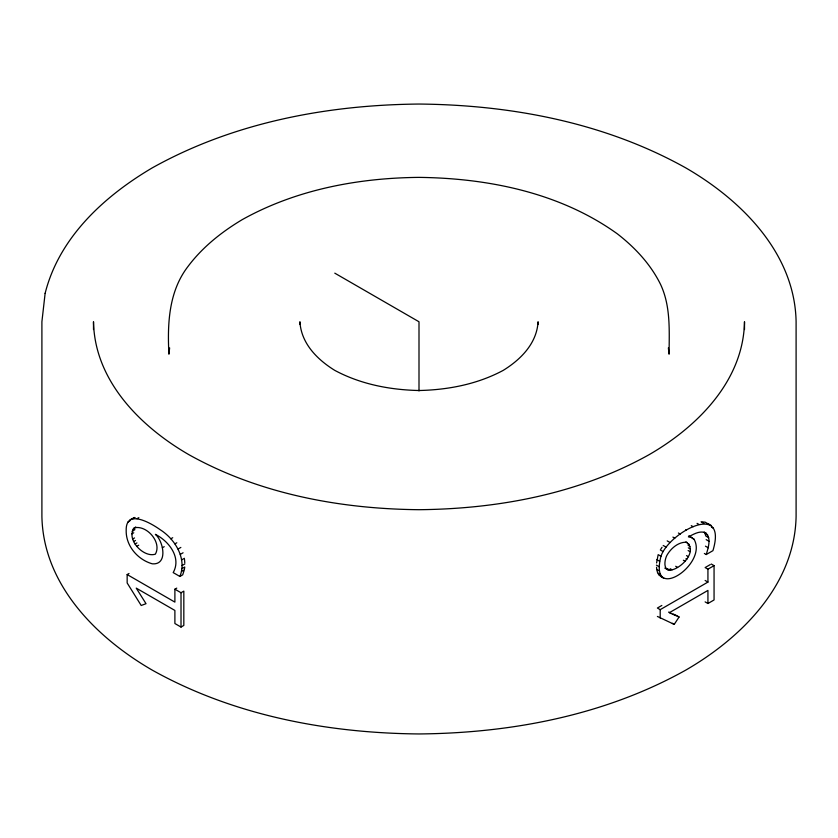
<?xml version="1.0" encoding="UTF-8"?>
<svg xmlns="http://www.w3.org/2000/svg" width="838" height="838" viewBox="0 0 838 838"><rect width="100%" height="100%" fill="white"/><g stroke="black" fill="none" stroke-linecap="round" stroke-linejoin="round"><path stroke-width="1.26" d="M179.898 576.471C187.115 558.642 175.132 539.138 160.089 529.647C150.861 523.048 125.648 508.404 126.182 530.538C125.878 545.967 137.778 559.711 152.254 563.806C168.239 565.262 163.546 541.201 155.365 534.351C168.742 541.065 181.699 557.459 173.194 572.595L179.898 576.471L182.705 574.847L184.004 570.835M686.856 542.27C678.518 541.631 670.777 548.429 666.859 555.405C664.639 559.774 662.889 569.788 669.897 570.175C680.592 569.62 698.944 550.66 685.872 541.945M656.594 562.947L658.165 554.641L660.973 556.254C648.465 604.418 708.592 564.037 693.969 539.169L688.846 535.796M133.818 528.003C146.221 524.295 162.226 542.071 155.355 554.159C142.942 558.307 123.856 537.053 135.693 526.924M704.36 553.457L706.235 554.536C708.246 547.738 712.258 536.351 704.161 532.015M169.632 347.896L168.92 354.181C167.328 323.918 168.679 291.561 187.963 266.515C202.461 247.168 221.525 232.011 242.172 219.671C295.877 189.671 357.962 177.928 419 177.384C488.313 178.18 560.234 192.771 617.397 233.875C635.047 247.608 650.602 264.2 660.554 284.396C670.819 306.247 669.216 330.706 669.08 354.181L668.368 347.896M660.973 556.254C668.588 532.863 728.096 500.286 712.939 550.66L706.235 554.536M660.878 549.058L662.041 547.266M657.39 616.443L674.234 624.383L679.063 617.009L677.198 615.93M130.068 519.822L131.933 518.743M132.97 518.712L134.834 517.633M127.931 522.053L129.806 520.974M136.961 518.712L138.836 517.633M132.771 529.344L134.635 528.265M132.1 531.282L134.908 529.658M131.88 533.869L133.755 532.79M132.645 539.023L134.509 537.933M133.619 541.547L135.494 540.458M135.054 543.998L136.929 542.919M136.856 546.271L138.72 545.192M170.847 538.792L172.722 537.713M162.363 547.759L164.227 546.68M174.922 543.852L176.797 542.773M127.156 574.554L174.891 602.113L174.891 589.198L181.018 592.738L183.826 591.115L183.826 625.441L181.018 627.065L174.891 623.524L174.891 610.441L136.248 588.129L146.022 603.695L141.193 605.486L127.156 582.965L127.156 574.554L129.031 573.475M178.044 549.047L180.851 547.424M180.285 554.4L183.082 552.776M181.616 559.899L184.423 558.286M182.066 565.556L184.873 563.932M181.94 568.625L184.748 567.001L184.329 569.83L181.521 571.453M174.891 589.198L176.755 588.119M710.236 564.613L705.125 567.556L707.932 569.18L714.06 565.64L714.06 599.966L707.932 603.507L705.125 601.883M661.831 605.465L657.39 608.032L660.197 609.655L707.932 582.096L707.932 569.18M132.875 518.209L134.803 517.465M702.097 521.917L705.156 522.168L707.963 523.792M691.654 537.42L688.407 536.875C693.655 534.267 700.139 530.045 706.036 533.094M685.934 558.778L687.003 559.061M668.651 612.065L670.829 613.018M672.998 613.961L676.256 615.385M679.063 617.009L669.29 612.735L707.932 590.423L707.932 603.507M334.791 273.157L419 321.771L419 390.937M708.288 523.76L711.095 525.384M711.452 527.081L713.327 528.16M701.081 521.823L703.889 523.446M697.069 523.362L698.944 524.441M691.256 525.636L693.131 526.725M704.863 533.324L707.67 534.948M708.644 537.661L705.837 536.037L705.187 534.225M706.172 539.63L708.979 541.254M685.652 529.784L686.427 530.234M692.094 538.09L693.969 539.169M705.449 546.167L708.257 547.79M678.392 533.01L680.267 534.089M687.422 543.328L689.297 544.407M688.082 545.266L689.957 546.345M672.904 537.085L674.779 538.164M688.312 547.853L690.177 548.932M688.113 550.566L689.978 551.645M711.253 564.016L714.06 565.64M667.195 540.877L670.002 542.49M686.521 555.625L688.396 556.704M663.204 545.486L666.011 547.099M683.337 560.255L685.212 561.334M660.302 549.948L663.109 551.572M705.125 580.472L707.932 582.096M675.679 566.268L677.554 567.347M656.856 559.669L659.663 561.282M670.201 568.73L672.066 569.809M667.09 568.552L669.897 570.175M664.796 568.091L668.096 569.976M656.416 565.147L659.223 566.76M656.563 567.274L656.709 569.4L659.516 571.024M660.407 574.386L657.6 572.763L656.709 569.4M661.884 576.848L659.077 575.224L658.092 573.58M661.14 576.785L663.947 578.409M672.359 623.304L674.234 624.383M184.517 559.407L184.779 562.801M744.5 329.544L744.5 321.771C743.442 380.871 697.363 426.793 649.157 454.646C579.257 493.697 498.442 508.98 419 509.693C339.558 508.98 258.743 493.697 188.843 454.646C140.637 426.793 94.558 380.871 93.5 321.771L93.5 329.544M660.197 609.655L660.197 618.067M538.08 324.379L538.08 321.771C536.802 343.475 520.744 359.544 503.209 370.386C477.325 384.254 448.152 389.869 419 390.518C389.848 389.869 360.675 384.254 334.791 370.386C317.256 359.544 301.198 343.475 299.92 321.771L299.92 324.379M181.018 592.738L181.018 627.065M45.126 293.352L41.9 321.771L41.9 516.229C43.115 584.715 96.506 637.917 152.348 670.18C233.341 715.422 326.956 733.124 419 733.952C511.044 733.124 604.659 715.422 685.652 670.18C741.494 637.917 794.885 584.715 796.1 516.229L796.1 321.771C794.885 253.286 741.494 200.083 685.652 167.82C604.659 122.578 511.044 104.876 419 104.048C326.956 104.876 233.341 122.578 152.348 167.82C104.279 196.144 59.152 237.395 45.126 293.352"/></g></svg>
